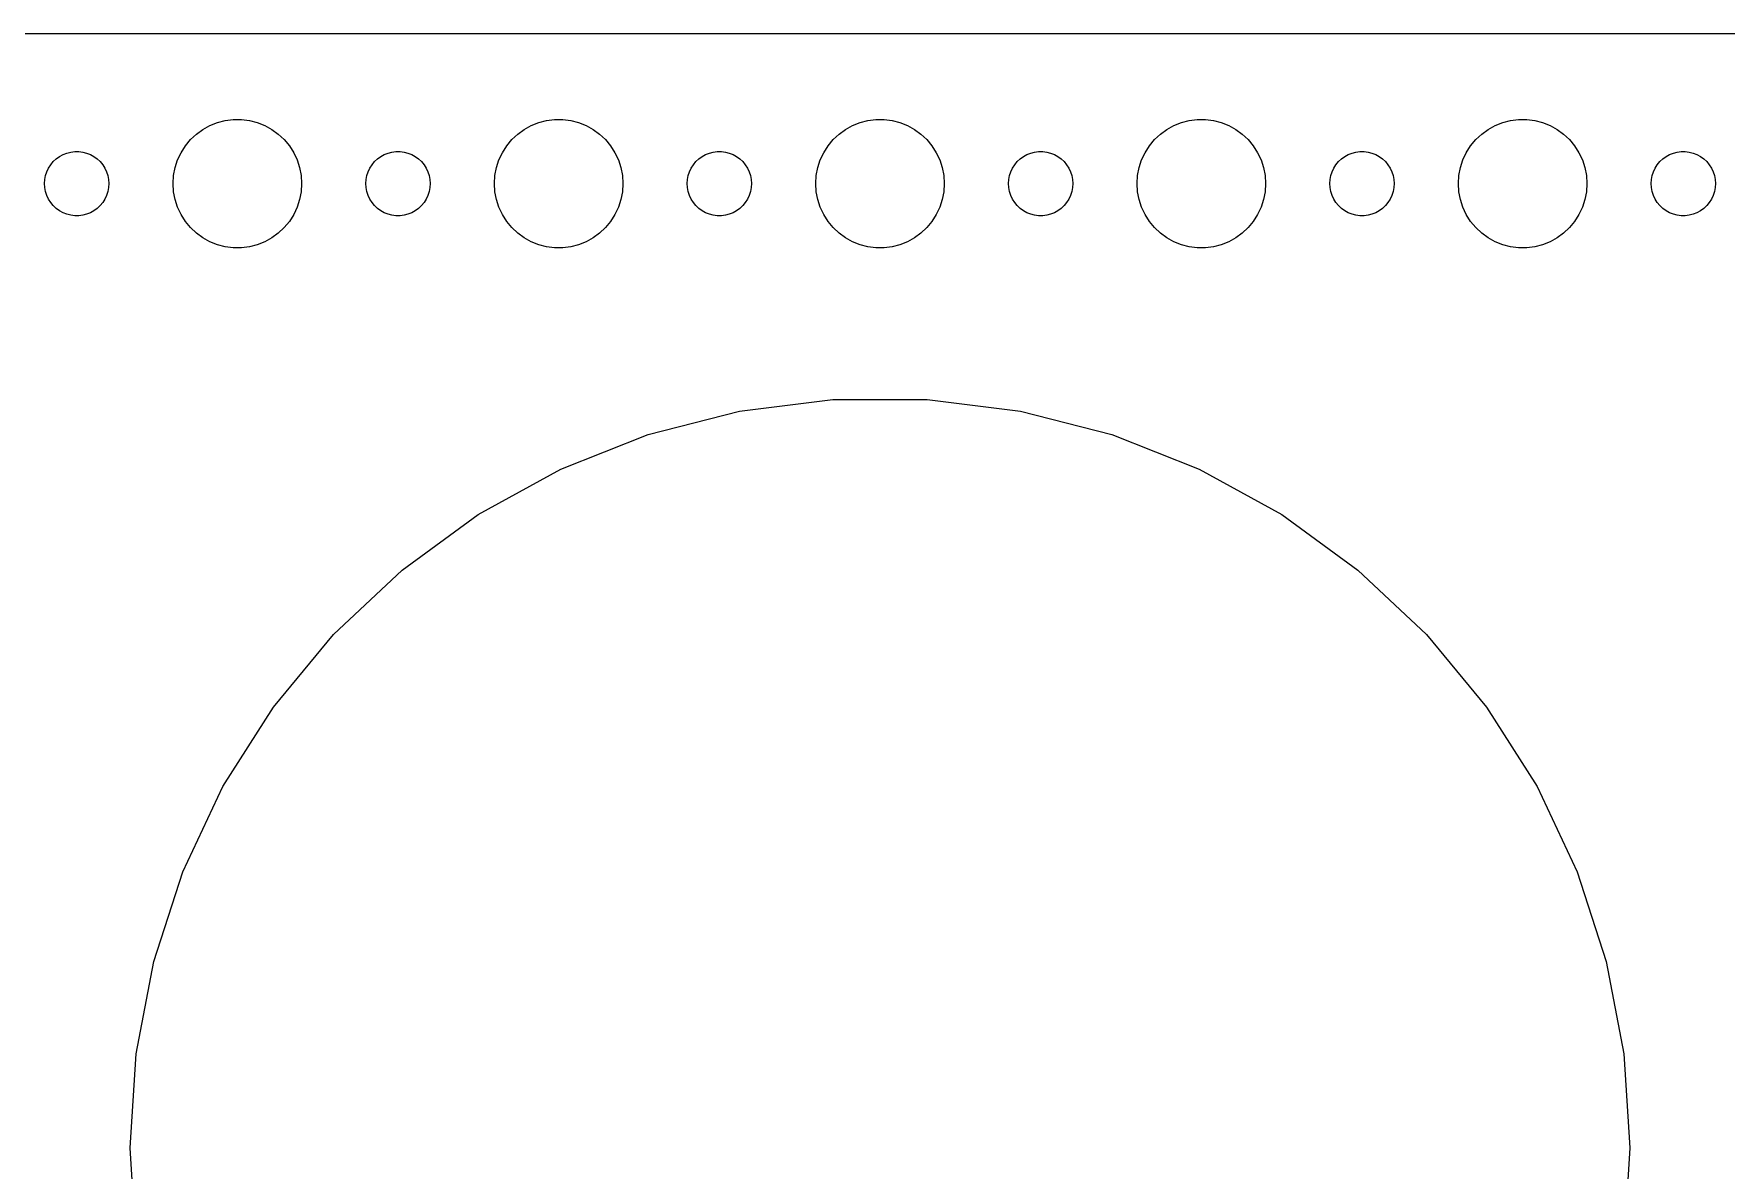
# Model space of a CAD drawing. Header units: metres. Extents: x -202 to 202, y 62 to 166.
# Drawn here: x -114.5 to -35.5, y 113 to 166 of the extents above; entities that cross this region are included whole.
import ezdxf

# ---------------------------------------------------------------- set-up
doc = ezdxf.new("R2010")
doc.units = ezdxf.units.M

msp = doc.modelspace()

# ---------------------------------------------------------------- linework, layer by layer
for p, q in [((197.314, 165.99), (-197.314, 165.99)), ((-105.562, 161.947), (-105.188, 161.994)), ((-105.188, 161.994), (-104.812, 161.994)), ((-104.812, 161.994), (-104.438, 161.947)), ((-90.5621, 161.947), (-90.1884, 161.994)), ((-90.1884, 161.994), (-89.8116, 161.994)), ((-89.8116, 161.994), (-89.4379, 161.947)), ((-75.5621, 161.947), (-75.1884, 161.994)), ((-75.1884, 161.994), (-74.8116, 161.994)), ((-74.8116, 161.994), (-74.4379, 161.947)), ((-60.5621, 161.947), (-60.1884, 161.994)), ((-60.1884, 161.994), (-59.8116, 161.994)), ((-59.8116, 161.994), (-59.4379, 161.947)), ((-45.5621, 161.947), (-45.1884, 161.994)), ((-45.1884, 161.994), (-44.8116, 161.994)), ((-44.8116, 161.994), (-44.4379, 161.947)), ((-107.187, 161.054), (-106.912, 161.312)), ((-106.912, 161.312), (-106.607, 161.533)), ((-106.607, 161.533), (-106.277, 161.714)), ((-106.277, 161.714), (-105.927, 161.853)), ((-105.927, 161.853), (-105.562, 161.947)), ((-104.438, 161.947), (-104.073, 161.853)), ((-104.073, 161.853), (-103.723, 161.714)), ((-103.723, 161.714), (-103.393, 161.533)), ((-103.393, 161.533), (-103.088, 161.312)), ((-103.088, 161.312), (-102.813, 161.054)), ((-92.1869, 161.054), (-91.9123, 161.312)), ((-91.9123, 161.312), (-91.6075, 161.533)), ((-91.6075, 161.533), (-91.2773, 161.714)), ((-91.2773, 161.714), (-90.927, 161.853)), ((-90.927, 161.853), (-90.5621, 161.947)), ((-89.4379, 161.947), (-89.073, 161.853)), ((-89.073, 161.853), (-88.7227, 161.714)), ((-88.7227, 161.714), (-88.3925, 161.533)), ((-88.3925, 161.533), (-88.0877, 161.312)), ((-88.0877, 161.312), (-87.8131, 161.054)), ((-77.1869, 161.054), (-76.9123, 161.312)), ((-76.9123, 161.312), (-76.6075, 161.533)), ((-76.6075, 161.533), (-76.2773, 161.714)), ((-76.2773, 161.714), (-75.927, 161.853)), ((-75.927, 161.853), (-75.5621, 161.947)), ((-74.4379, 161.947), (-74.073, 161.853)), ((-74.073, 161.853), (-73.7227, 161.714)), ((-73.7227, 161.714), (-73.3925, 161.533)), ((-73.3925, 161.533), (-73.0877, 161.312)), ((-73.0877, 161.312), (-72.8131, 161.054)), ((-62.1869, 161.054), (-61.9123, 161.312)), ((-61.9123, 161.312), (-61.6075, 161.533)), ((-61.6075, 161.533), (-61.2773, 161.714)), ((-61.2773, 161.714), (-60.927, 161.853)), ((-60.927, 161.853), (-60.5621, 161.947)), ((-59.4379, 161.947), (-59.0729, 161.853)), ((-59.0729, 161.853), (-58.7227, 161.714)), ((-58.7227, 161.714), (-58.3925, 161.533)), ((-58.3925, 161.533), (-58.0877, 161.312)), ((-58.0877, 161.312), (-57.8131, 161.054)), ((-47.1869, 161.054), (-46.9123, 161.312)), ((-46.9123, 161.312), (-46.6075, 161.533)), ((-46.6075, 161.533), (-46.2773, 161.714)), ((-46.2773, 161.714), (-45.927, 161.853)), ((-45.927, 161.853), (-45.5621, 161.947)), ((-44.4379, 161.947), (-44.0729, 161.853)), ((-44.0729, 161.853), (-43.7227, 161.714)), ((-43.7227, 161.714), (-43.3925, 161.533)), ((-43.3925, 161.533), (-43.0877, 161.312)), ((-43.0877, 161.312), (-42.8131, 161.054)), ((-113.139, 160.357), (-112.964, 160.427)), ((-112.964, 160.427), (-112.781, 160.473)), ((-112.781, 160.473), (-112.594, 160.497)), ((-112.594, 160.497), (-112.406, 160.497)), ((-112.406, 160.497), (-112.219, 160.473)), ((-112.219, 160.473), (-112.036, 160.427)), ((-112.036, 160.427), (-111.861, 160.357)), ((-107.789, 160.104), (-107.629, 160.445)), ((-107.629, 160.445), (-107.427, 160.763)), ((-107.427, 160.763), (-107.187, 161.054)), ((-102.813, 161.054), (-102.573, 160.763)), ((-102.573, 160.763), (-102.371, 160.445)), ((-102.371, 160.445), (-102.211, 160.104)), ((-98.1387, 160.357), (-97.9635, 160.427)), ((-97.9635, 160.427), (-97.7811, 160.473)), ((-97.7811, 160.473), (-97.5942, 160.497)), ((-97.5942, 160.497), (-97.4058, 160.497)), ((-97.4058, 160.497), (-97.2189, 160.473)), ((-97.2189, 160.473), (-97.0365, 160.427)), ((-97.0365, 160.427), (-96.8613, 160.357)), ((-92.7893, 160.104), (-92.6289, 160.445)), ((-92.6289, 160.445), (-92.427, 160.763)), ((-92.427, 160.763), (-92.1869, 161.054)), ((-87.8131, 161.054), (-87.573, 160.763)), ((-87.573, 160.763), (-87.3711, 160.445)), ((-87.3711, 160.445), (-87.2107, 160.104)), ((-83.1387, 160.357), (-82.9635, 160.427)), ((-82.9635, 160.427), (-82.7811, 160.473)), ((-82.7811, 160.473), (-82.5942, 160.497)), ((-82.5942, 160.497), (-82.4058, 160.497)), ((-82.4058, 160.497), (-82.2189, 160.473)), ((-82.2189, 160.473), (-82.0365, 160.427)), ((-82.0365, 160.427), (-81.8613, 160.357)), ((-77.7893, 160.104), (-77.6289, 160.445)), ((-77.6289, 160.445), (-77.427, 160.763)), ((-77.427, 160.763), (-77.1869, 161.054)), ((-72.8131, 161.054), (-72.573, 160.763)), ((-72.573, 160.763), (-72.3711, 160.445)), ((-72.3711, 160.445), (-72.2107, 160.104)), ((-68.1387, 160.357), (-67.9635, 160.427)), ((-67.9635, 160.427), (-67.7811, 160.473)), ((-67.7811, 160.473), (-67.5942, 160.497)), ((-67.5942, 160.497), (-67.4058, 160.497)), ((-67.4058, 160.497), (-67.2189, 160.473)), ((-67.2189, 160.473), (-67.0365, 160.427)), ((-67.0365, 160.427), (-66.8613, 160.357)), ((-62.7893, 160.104), (-62.6289, 160.445)), ((-62.6289, 160.445), (-62.427, 160.763)), ((-62.427, 160.763), (-62.1869, 161.054)), ((-57.8131, 161.054), (-57.5729, 160.763)), ((-57.5729, 160.763), (-57.3711, 160.445)), ((-57.3711, 160.445), (-57.2107, 160.104)), ((-53.1387, 160.357), (-52.9635, 160.427)), ((-52.9635, 160.427), (-52.7811, 160.473)), ((-52.7811, 160.473), (-52.5942, 160.497)), ((-52.5942, 160.497), (-52.4058, 160.497)), ((-52.4058, 160.497), (-52.2189, 160.473)), ((-52.2189, 160.473), (-52.0365, 160.427)), ((-52.0365, 160.427), (-51.8613, 160.357)), ((-47.7893, 160.104), (-47.6289, 160.445)), ((-47.6289, 160.445), (-47.427, 160.763)), ((-47.427, 160.763), (-47.1869, 161.054)), ((-42.8131, 161.054), (-42.5729, 160.763)), ((-42.5729, 160.763), (-42.3711, 160.445)), ((-42.3711, 160.445), (-42.2107, 160.104)), ((-38.1387, 160.357), (-37.9635, 160.427)), ((-37.9635, 160.427), (-37.7811, 160.473)), ((-37.7811, 160.473), (-37.5942, 160.497)), ((-37.5942, 160.497), (-37.4058, 160.497)), ((-37.4058, 160.497), (-37.2189, 160.473)), ((-37.2189, 160.473), (-37.0365, 160.427)), ((-37.0365, 160.427), (-36.8613, 160.357)), ((-113.895, 159.552), (-113.814, 159.723)), ((-113.814, 159.723), (-113.714, 159.882)), ((-113.714, 159.882), (-113.593, 160.027)), ((-113.593, 160.027), (-113.456, 160.156)), ((-113.456, 160.156), (-113.304, 160.266)), ((-113.304, 160.266), (-113.139, 160.357)), ((-111.861, 160.357), (-111.696, 160.266)), ((-111.696, 160.266), (-111.544, 160.156)), ((-111.544, 160.156), (-111.407, 160.027)), ((-111.407, 160.027), (-111.286, 159.882)), ((-111.286, 159.882), (-111.186, 159.723)), ((-111.186, 159.723), (-111.105, 159.552)), ((-107.976, 159.376), (-107.906, 159.746)), ((-107.906, 159.746), (-107.789, 160.104)), ((-102.211, 160.104), (-102.094, 159.746)), ((-102.094, 159.746), (-102.024, 159.376)), ((-98.8947, 159.552), (-98.8145, 159.723)), ((-98.8145, 159.723), (-98.7135, 159.882)), ((-98.7135, 159.882), (-98.5934, 160.027)), ((-98.5934, 160.027), (-98.4561, 160.156)), ((-98.4561, 160.156), (-98.3037, 160.266)), ((-98.3037, 160.266), (-98.1387, 160.357)), ((-96.8613, 160.357), (-96.6963, 160.266)), ((-96.6963, 160.266), (-96.5439, 160.156)), ((-96.5439, 160.156), (-96.4065, 160.027)), ((-96.4065, 160.027), (-96.2865, 159.882)), ((-96.2865, 159.882), (-96.1855, 159.723)), ((-96.1855, 159.723), (-96.1053, 159.552)), ((-92.9763, 159.376), (-92.9057, 159.746)), ((-92.9057, 159.746), (-92.7893, 160.104)), ((-87.2107, 160.104), (-87.0943, 159.746)), ((-87.0943, 159.746), (-87.0237, 159.376)), ((-83.8947, 159.552), (-83.8145, 159.723)), ((-83.8145, 159.723), (-83.7135, 159.882)), ((-83.7135, 159.882), (-83.5934, 160.027)), ((-83.5934, 160.027), (-83.4561, 160.156)), ((-83.4561, 160.156), (-83.3037, 160.266)), ((-83.3037, 160.266), (-83.1387, 160.357)), ((-81.8613, 160.357), (-81.6963, 160.266)), ((-81.6963, 160.266), (-81.5439, 160.156)), ((-81.5439, 160.156), (-81.4065, 160.027)), ((-81.4065, 160.027), (-81.2865, 159.882)), ((-81.2865, 159.882), (-81.1855, 159.723)), ((-81.1855, 159.723), (-81.1053, 159.552)), ((-77.9763, 159.376), (-77.9057, 159.746)), ((-77.9057, 159.746), (-77.7893, 160.104)), ((-72.2107, 160.104), (-72.0943, 159.746)), ((-72.0943, 159.746), (-72.0237, 159.376)), ((-68.8947, 159.552), (-68.8145, 159.723)), ((-68.8145, 159.723), (-68.7135, 159.882)), ((-68.7135, 159.882), (-68.5934, 160.027)), ((-68.5934, 160.027), (-68.4561, 160.156)), ((-68.4561, 160.156), (-68.3037, 160.266)), ((-68.3037, 160.266), (-68.1387, 160.357)), ((-66.8613, 160.357), (-66.6963, 160.266)), ((-66.6963, 160.266), (-66.5439, 160.156)), ((-66.5439, 160.156), (-66.4065, 160.027)), ((-66.4065, 160.027), (-66.2865, 159.882)), ((-66.2865, 159.882), (-66.1855, 159.723)), ((-66.1855, 159.723), (-66.1053, 159.552)), ((-62.9763, 159.376), (-62.9057, 159.746)), ((-62.9057, 159.746), (-62.7893, 160.104)), ((-57.2107, 160.104), (-57.0942, 159.746)), ((-57.0942, 159.746), (-57.0237, 159.376)), ((-53.8947, 159.552), (-53.8145, 159.723)), ((-53.8145, 159.723), (-53.7135, 159.882)), ((-53.7135, 159.882), (-53.5934, 160.027)), ((-53.5934, 160.027), (-53.4561, 160.156)), ((-53.4561, 160.156), (-53.3037, 160.266)), ((-53.3037, 160.266), (-53.1387, 160.357)), ((-51.8613, 160.357), (-51.6963, 160.266)), ((-51.6963, 160.266), (-51.5439, 160.156)), ((-51.5439, 160.156), (-51.4065, 160.027)), ((-51.4065, 160.027), (-51.2865, 159.882)), ((-51.2865, 159.882), (-51.1855, 159.723)), ((-51.1855, 159.723), (-51.1053, 159.552)), ((-47.9763, 159.376), (-47.9057, 159.746)), ((-47.9057, 159.746), (-47.7893, 160.104)), ((-42.2107, 160.104), (-42.0942, 159.746)), ((-42.0942, 159.746), (-42.0237, 159.376)), ((-38.8947, 159.552), (-38.8145, 159.723)), ((-38.8145, 159.723), (-38.7135, 159.882)), ((-38.7135, 159.882), (-38.5934, 160.027)), ((-38.5934, 160.027), (-38.4561, 160.156)), ((-38.4561, 160.156), (-38.3037, 160.266)), ((-38.3037, 160.266), (-38.1387, 160.357)), ((-36.8613, 160.357), (-36.6963, 160.266)), ((-36.6963, 160.266), (-36.5439, 160.156)), ((-36.5439, 160.156), (-36.4065, 160.027)), ((-36.4065, 160.027), (-36.2865, 159.882)), ((-36.2865, 159.882), (-36.1855, 159.723)), ((-36.1855, 159.723), (-36.1053, 159.552)), ((-114, 159), (-113.988, 159.188)), ((-113.988, 158.812), (-114, 159)), ((-113.988, 159.188), (-113.953, 159.373)), ((-113.953, 158.627), (-113.988, 158.812)), ((-113.953, 159.373), (-113.895, 159.552)), ((-111.105, 159.552), (-111.047, 159.373)), ((-111.047, 159.373), (-111.012, 159.188)), ((-111.012, 158.812), (-111.047, 158.627)), ((-111.012, 159.188), (-111, 159)), ((-111, 159), (-111.012, 158.812)), ((-108, 159), (-107.976, 159.376)), ((-107.976, 158.624), (-108, 159)), ((-102.024, 159.376), (-102, 159)), ((-102, 159), (-102.024, 158.624)), ((-99, 159), (-98.9882, 159.188)), ((-98.9882, 158.812), (-99, 159)), ((-98.9882, 159.188), (-98.9529, 159.373)), ((-98.9529, 158.627), (-98.9882, 158.812)), ((-98.9529, 159.373), (-98.8947, 159.552)), ((-96.1053, 159.552), (-96.0471, 159.373)), ((-96.0471, 159.373), (-96.0118, 159.188)), ((-96.0118, 158.812), (-96.0471, 158.627)), ((-96.0118, 159.188), (-96, 159)), ((-96, 159), (-96.0118, 158.812)), ((-93, 159), (-92.9763, 159.376)), ((-92.9763, 158.624), (-93, 159)), ((-87.0237, 159.376), (-87, 159)), ((-87, 159), (-87.0237, 158.624)), ((-84, 159), (-83.9882, 159.188)), ((-83.9882, 158.812), (-84, 159)), ((-83.9882, 159.188), (-83.9529, 159.373)), ((-83.9529, 158.627), (-83.9882, 158.812)), ((-83.9529, 159.373), (-83.8947, 159.552)), ((-81.1053, 159.552), (-81.0471, 159.373)), ((-81.0471, 159.373), (-81.0118, 159.188)), ((-81.0118, 158.812), (-81.0471, 158.627)), ((-81.0118, 159.188), (-81, 159)), ((-81, 159), (-81.0118, 158.812)), ((-78, 159), (-77.9763, 159.376)), ((-77.9763, 158.624), (-78, 159)), ((-72.0237, 159.376), (-72, 159)), ((-72, 159), (-72.0237, 158.624)), ((-69, 159), (-68.9882, 159.188)), ((-68.9882, 158.812), (-69, 159)), ((-68.9882, 159.188), (-68.9529, 159.373)), ((-68.9529, 158.627), (-68.9882, 158.812)), ((-68.9529, 159.373), (-68.8947, 159.552)), ((-66.1053, 159.552), (-66.0471, 159.373)), ((-66.0471, 159.373), (-66.0118, 159.188)), ((-66.0118, 158.812), (-66.0471, 158.627)), ((-66.0118, 159.188), (-66, 159)), ((-66, 159), (-66.0118, 158.812)), ((-63, 159), (-62.9763, 159.376)), ((-62.9763, 158.624), (-63, 159)), ((-57.0237, 159.376), (-57, 159)), ((-57, 159), (-57.0237, 158.624)), ((-54, 159), (-53.9882, 159.188)), ((-53.9882, 158.812), (-54, 159)), ((-53.9882, 159.188), (-53.9529, 159.373)), ((-53.9529, 158.627), (-53.9882, 158.812)), ((-53.9529, 159.373), (-53.8947, 159.552)), ((-51.1053, 159.552), (-51.0471, 159.373)), ((-51.0471, 159.373), (-51.0118, 159.188)), ((-51.0118, 158.812), (-51.0471, 158.627)), ((-51.0118, 159.188), (-51, 159)), ((-51, 159), (-51.0118, 158.812)), ((-48, 159), (-47.9763, 159.376)), ((-47.9763, 158.624), (-48, 159)), ((-42.0237, 159.376), (-42, 159)), ((-42, 159), (-42.0237, 158.624)), ((-39, 159), (-38.9882, 159.188)), ((-38.9882, 158.812), (-39, 159)), ((-38.9882, 159.188), (-38.9529, 159.373)), ((-38.9529, 158.627), (-38.9882, 158.812)), ((-38.9529, 159.373), (-38.8947, 159.552)), ((-36.1053, 159.552), (-36.0471, 159.373)), ((-36.0471, 159.373), (-36.0118, 159.188)), ((-36.0118, 158.812), (-36.0471, 158.627)), ((-36.0118, 159.188), (-36, 159)), ((-36, 159), (-36.0118, 158.812)), ((-113.895, 158.448), (-113.953, 158.627)), ((-113.814, 158.277), (-113.895, 158.448)), ((-113.714, 158.118), (-113.814, 158.277)), ((-113.593, 157.973), (-113.714, 158.118)), ((-111.286, 158.118), (-111.407, 157.973)), ((-111.186, 158.277), (-111.286, 158.118)), ((-111.105, 158.448), (-111.186, 158.277)), ((-111.047, 158.627), (-111.105, 158.448)), ((-107.906, 158.254), (-107.976, 158.624)), ((-107.789, 157.896), (-107.906, 158.254)), ((-102.094, 158.254), (-102.211, 157.896)), ((-102.024, 158.624), (-102.094, 158.254)), ((-98.8947, 158.448), (-98.9529, 158.627)), ((-98.8145, 158.277), (-98.8947, 158.448)), ((-98.7135, 158.118), (-98.8145, 158.277)), ((-98.5934, 157.973), (-98.7135, 158.118)), ((-96.2865, 158.118), (-96.4065, 157.973)), ((-96.1855, 158.277), (-96.2865, 158.118)), ((-96.1053, 158.448), (-96.1855, 158.277)), ((-96.0471, 158.627), (-96.1053, 158.448)), ((-92.9057, 158.254), (-92.9763, 158.624)), ((-92.7893, 157.896), (-92.9057, 158.254)), ((-87.0943, 158.254), (-87.2107, 157.896)), ((-87.0237, 158.624), (-87.0943, 158.254)), ((-83.8947, 158.448), (-83.9529, 158.627)), ((-83.8145, 158.277), (-83.8947, 158.448)), ((-83.7135, 158.118), (-83.8145, 158.277)), ((-83.5934, 157.973), (-83.7135, 158.118)), ((-81.2865, 158.118), (-81.4065, 157.973)), ((-81.1855, 158.277), (-81.2865, 158.118)), ((-81.1053, 158.448), (-81.1855, 158.277)), ((-81.0471, 158.627), (-81.1053, 158.448)), ((-77.9057, 158.254), (-77.9763, 158.624)), ((-77.7893, 157.896), (-77.9057, 158.254)), ((-72.0943, 158.254), (-72.2107, 157.896)), ((-72.0237, 158.624), (-72.0943, 158.254)), ((-68.8947, 158.448), (-68.9529, 158.627)), ((-68.8145, 158.277), (-68.8947, 158.448)), ((-68.7135, 158.118), (-68.8145, 158.277)), ((-68.5934, 157.973), (-68.7135, 158.118)), ((-66.2865, 158.118), (-66.4065, 157.973)), ((-66.1855, 158.277), (-66.2865, 158.118)), ((-66.1053, 158.448), (-66.1855, 158.277)), ((-66.0471, 158.627), (-66.1053, 158.448)), ((-62.9057, 158.254), (-62.9763, 158.624)), ((-62.7893, 157.896), (-62.9057, 158.254)), ((-57.0942, 158.254), (-57.2107, 157.896)), ((-57.0237, 158.624), (-57.0942, 158.254)), ((-53.8947, 158.448), (-53.9529, 158.627)), ((-53.8145, 158.277), (-53.8947, 158.448)), ((-53.7135, 158.118), (-53.8145, 158.277)), ((-53.5934, 157.973), (-53.7135, 158.118)), ((-51.2865, 158.118), (-51.4065, 157.973)), ((-51.1855, 158.277), (-51.2865, 158.118)), ((-51.1053, 158.448), (-51.1855, 158.277)), ((-51.0471, 158.627), (-51.1053, 158.448)), ((-47.9057, 158.254), (-47.9763, 158.624)), ((-47.7893, 157.896), (-47.9057, 158.254)), ((-42.0942, 158.254), (-42.2107, 157.896)), ((-42.0237, 158.624), (-42.0942, 158.254)), ((-38.8947, 158.448), (-38.9529, 158.627)), ((-38.8145, 158.277), (-38.8947, 158.448)), ((-38.7135, 158.118), (-38.8145, 158.277)), ((-38.5934, 157.973), (-38.7135, 158.118)), ((-36.2865, 158.118), (-36.4065, 157.973)), ((-36.1855, 158.277), (-36.2865, 158.118)), ((-36.1053, 158.448), (-36.1855, 158.277)), ((-36.0471, 158.627), (-36.1053, 158.448)), ((-113.456, 157.844), (-113.593, 157.973)), ((-113.304, 157.734), (-113.456, 157.844)), ((-113.139, 157.643), (-113.304, 157.734)), ((-112.964, 157.573), (-113.139, 157.643)), ((-112.781, 157.527), (-112.964, 157.573)), ((-112.594, 157.503), (-112.781, 157.527)), ((-112.406, 157.503), (-112.594, 157.503)), ((-112.219, 157.527), (-112.406, 157.503)), ((-112.036, 157.573), (-112.219, 157.527)), ((-111.861, 157.643), (-112.036, 157.573)), ((-111.696, 157.734), (-111.861, 157.643)), ((-111.544, 157.844), (-111.696, 157.734)), ((-111.407, 157.973), (-111.544, 157.844)), ((-107.629, 157.555), (-107.789, 157.896)), ((-107.427, 157.237), (-107.629, 157.555)), ((-107.187, 156.946), (-107.427, 157.237)), ((-102.573, 157.237), (-102.813, 156.946)), ((-102.371, 157.555), (-102.573, 157.237)), ((-102.211, 157.896), (-102.371, 157.555)), ((-98.4561, 157.844), (-98.5934, 157.973)), ((-98.3037, 157.734), (-98.4561, 157.844)), ((-98.1387, 157.643), (-98.3037, 157.734)), ((-97.9635, 157.573), (-98.1387, 157.643)), ((-97.7811, 157.527), (-97.9635, 157.573)), ((-97.5942, 157.503), (-97.7811, 157.527)), ((-97.4058, 157.503), (-97.5942, 157.503)), ((-97.2189, 157.527), (-97.4058, 157.503)), ((-97.0365, 157.573), (-97.2189, 157.527)), ((-96.8613, 157.643), (-97.0365, 157.573)), ((-96.6963, 157.734), (-96.8613, 157.643)), ((-96.5439, 157.844), (-96.6963, 157.734)), ((-96.4065, 157.973), (-96.5439, 157.844)), ((-92.6289, 157.555), (-92.7893, 157.896)), ((-92.427, 157.237), (-92.6289, 157.555)), ((-92.1869, 156.946), (-92.427, 157.237)), ((-87.573, 157.237), (-87.8131, 156.946)), ((-87.3711, 157.555), (-87.573, 157.237)), ((-87.2107, 157.896), (-87.3711, 157.555)), ((-83.4561, 157.844), (-83.5934, 157.973)), ((-83.3037, 157.734), (-83.4561, 157.844)), ((-83.1387, 157.643), (-83.3037, 157.734)), ((-82.9635, 157.573), (-83.1387, 157.643)), ((-82.7811, 157.527), (-82.9635, 157.573)), ((-82.5942, 157.503), (-82.7811, 157.527)), ((-82.4058, 157.503), (-82.5942, 157.503)), ((-82.2189, 157.527), (-82.4058, 157.503)), ((-82.0365, 157.573), (-82.2189, 157.527)), ((-81.8613, 157.643), (-82.0365, 157.573)), ((-81.6963, 157.734), (-81.8613, 157.643)), ((-81.5439, 157.844), (-81.6963, 157.734)), ((-81.4065, 157.973), (-81.5439, 157.844)), ((-77.6289, 157.555), (-77.7893, 157.896)), ((-77.427, 157.237), (-77.6289, 157.555)), ((-77.1869, 156.946), (-77.427, 157.237)), ((-72.573, 157.237), (-72.8131, 156.946)), ((-72.3711, 157.555), (-72.573, 157.237)), ((-72.2107, 157.896), (-72.3711, 157.555)), ((-68.4561, 157.844), (-68.5934, 157.973)), ((-68.3037, 157.734), (-68.4561, 157.844)), ((-68.1387, 157.643), (-68.3037, 157.734)), ((-67.9635, 157.573), (-68.1387, 157.643)), ((-67.7811, 157.527), (-67.9635, 157.573)), ((-67.5942, 157.503), (-67.7811, 157.527)), ((-67.4058, 157.503), (-67.5942, 157.503)), ((-67.2189, 157.527), (-67.4058, 157.503)), ((-67.0365, 157.573), (-67.2189, 157.527)), ((-66.8613, 157.643), (-67.0365, 157.573)), ((-66.6963, 157.734), (-66.8613, 157.643)), ((-66.5439, 157.844), (-66.6963, 157.734)), ((-66.4065, 157.973), (-66.5439, 157.844)), ((-62.6289, 157.555), (-62.7893, 157.896)), ((-62.427, 157.237), (-62.6289, 157.555)), ((-62.1869, 156.946), (-62.427, 157.237)), ((-57.5729, 157.237), (-57.8131, 156.946)), ((-57.3711, 157.555), (-57.5729, 157.237)), ((-57.2107, 157.896), (-57.3711, 157.555)), ((-53.4561, 157.844), (-53.5934, 157.973)), ((-53.3037, 157.734), (-53.4561, 157.844)), ((-53.1387, 157.643), (-53.3037, 157.734)), ((-52.9635, 157.573), (-53.1387, 157.643)), ((-52.7811, 157.527), (-52.9635, 157.573)), ((-52.5942, 157.503), (-52.7811, 157.527)), ((-52.4058, 157.503), (-52.5942, 157.503)), ((-52.2189, 157.527), (-52.4058, 157.503)), ((-52.0365, 157.573), (-52.2189, 157.527)), ((-51.8613, 157.643), (-52.0365, 157.573)), ((-51.6963, 157.734), (-51.8613, 157.643)), ((-51.5439, 157.844), (-51.6963, 157.734)), ((-51.4065, 157.973), (-51.5439, 157.844)), ((-47.6289, 157.555), (-47.7893, 157.896)), ((-47.427, 157.237), (-47.6289, 157.555)), ((-47.1869, 156.946), (-47.427, 157.237)), ((-42.5729, 157.237), (-42.8131, 156.946)), ((-42.3711, 157.555), (-42.5729, 157.237)), ((-42.2107, 157.896), (-42.3711, 157.555)), ((-38.4561, 157.844), (-38.5934, 157.973)), ((-38.3037, 157.734), (-38.4561, 157.844)), ((-38.1387, 157.643), (-38.3037, 157.734)), ((-37.9635, 157.573), (-38.1387, 157.643)), ((-37.7811, 157.527), (-37.9635, 157.573)), ((-37.5942, 157.503), (-37.7811, 157.527)), ((-37.4058, 157.503), (-37.5942, 157.503)), ((-37.2189, 157.527), (-37.4058, 157.503)), ((-37.0365, 157.573), (-37.2189, 157.527)), ((-36.8613, 157.643), (-37.0365, 157.573)), ((-36.6963, 157.734), (-36.8613, 157.643)), ((-36.5439, 157.844), (-36.6963, 157.734)), ((-36.4065, 157.973), (-36.5439, 157.844)), ((-106.912, 156.688), (-107.187, 156.946)), ((-106.607, 156.467), (-106.912, 156.688)), ((-106.277, 156.286), (-106.607, 156.467)), ((-103.393, 156.467), (-103.723, 156.286)), ((-103.088, 156.688), (-103.393, 156.467)), ((-102.813, 156.946), (-103.088, 156.688)), ((-91.9123, 156.688), (-92.1869, 156.946)), ((-91.6075, 156.467), (-91.9123, 156.688)), ((-91.2773, 156.286), (-91.6075, 156.467)), ((-88.3925, 156.467), (-88.7227, 156.286)), ((-88.0877, 156.688), (-88.3925, 156.467)), ((-87.8131, 156.946), (-88.0877, 156.688)), ((-76.9123, 156.688), (-77.1869, 156.946)), ((-76.6075, 156.467), (-76.9123, 156.688)), ((-76.2773, 156.286), (-76.6075, 156.467)), ((-73.3925, 156.467), (-73.7227, 156.286)), ((-73.0877, 156.688), (-73.3925, 156.467)), ((-72.8131, 156.946), (-73.0877, 156.688)), ((-61.9123, 156.688), (-62.1869, 156.946)), ((-61.6075, 156.467), (-61.9123, 156.688)), ((-61.2773, 156.286), (-61.6075, 156.467)), ((-58.3925, 156.467), (-58.7227, 156.286)), ((-58.0877, 156.688), (-58.3925, 156.467)), ((-57.8131, 156.946), (-58.0877, 156.688)), ((-46.9123, 156.688), (-47.1869, 156.946)), ((-46.6075, 156.467), (-46.9123, 156.688)), ((-46.2773, 156.286), (-46.6075, 156.467)), ((-43.3925, 156.467), (-43.7227, 156.286)), ((-43.0877, 156.688), (-43.3925, 156.467)), ((-42.8131, 156.946), (-43.0877, 156.688)), ((-105.927, 156.147), (-106.277, 156.286)), ((-105.562, 156.053), (-105.927, 156.147)), ((-105.188, 156.006), (-105.562, 156.053)), ((-104.812, 156.006), (-105.188, 156.006)), ((-104.438, 156.053), (-104.812, 156.006)), ((-104.073, 156.147), (-104.438, 156.053)), ((-103.723, 156.286), (-104.073, 156.147)), ((-90.927, 156.147), (-91.2773, 156.286)), ((-90.5621, 156.053), (-90.927, 156.147)), ((-90.1884, 156.006), (-90.5621, 156.053)), ((-89.8116, 156.006), (-90.1884, 156.006)), ((-89.4379, 156.053), (-89.8116, 156.006)), ((-89.073, 156.147), (-89.4379, 156.053)), ((-88.7227, 156.286), (-89.073, 156.147)), ((-75.927, 156.147), (-76.2773, 156.286)), ((-75.5621, 156.053), (-75.927, 156.147)), ((-75.1884, 156.006), (-75.5621, 156.053)), ((-74.8116, 156.006), (-75.1884, 156.006)), ((-74.4379, 156.053), (-74.8116, 156.006)), ((-74.073, 156.147), (-74.4379, 156.053)), ((-73.7227, 156.286), (-74.073, 156.147)), ((-60.927, 156.147), (-61.2773, 156.286)), ((-60.5621, 156.053), (-60.927, 156.147)), ((-60.1884, 156.006), (-60.5621, 156.053)), ((-59.8116, 156.006), (-60.1884, 156.006)), ((-59.4379, 156.053), (-59.8116, 156.006)), ((-59.0729, 156.147), (-59.4379, 156.053)), ((-58.7227, 156.286), (-59.0729, 156.147)), ((-45.927, 156.147), (-46.2773, 156.286)), ((-45.5621, 156.053), (-45.927, 156.147)), ((-45.1884, 156.006), (-45.5621, 156.053)), ((-44.8116, 156.006), (-45.1884, 156.006)), ((-44.4379, 156.053), (-44.8116, 156.006)), ((-44.0729, 156.147), (-44.4379, 156.053)), ((-43.7227, 156.286), (-44.0729, 156.147)), ((-81.5583, 148.38), (-77.1977, 148.931)), ((-77.1977, 148.931), (-72.8023, 148.931)), ((-72.8023, 148.931), (-68.4417, 148.38)), ((-85.8156, 147.287), (-81.5583, 148.38)), ((-68.4417, 148.38), (-64.1844, 147.287)), ((-89.9023, 145.669), (-85.8156, 147.287)), ((-64.1844, 147.287), (-60.0977, 145.669)), ((-93.7539, 143.551), (-89.9023, 145.669)), ((-60.0977, 145.669), (-56.2461, 143.551)), ((-97.3098, 140.968), (-93.7539, 143.551)), ((-56.2461, 143.551), (-52.6902, 140.968)), ((-100.514, 137.959), (-97.3098, 140.968)), ((-52.6902, 140.968), (-49.4861, 137.959)), ((-103.316, 134.572), (-100.514, 137.959)), ((-49.4861, 137.959), (-46.6844, 134.572)), ((-105.671, 130.861), (-103.316, 134.572)), ((-46.6844, 134.572), (-44.3293, 130.861)), ((-107.542, 126.884), (-105.671, 130.861)), ((-44.3293, 130.861), (-42.4578, 126.884)), ((-108.9, 122.704), (-107.542, 126.884)), ((-42.4578, 126.884), (-41.0996, 122.704)), ((-109.724, 118.387), (-108.9, 122.704)), ((-41.0996, 122.704), (-40.276, 118.387)), ((-110, 114), (-109.724, 118.387)), ((-40.276, 118.387), (-40, 114)), ((-109.724, 109.613), (-110, 114)), ((-40, 114), (-40.276, 109.613))]:
    msp.add_line(p, q)

doc.saveas('drawing.dxf')
